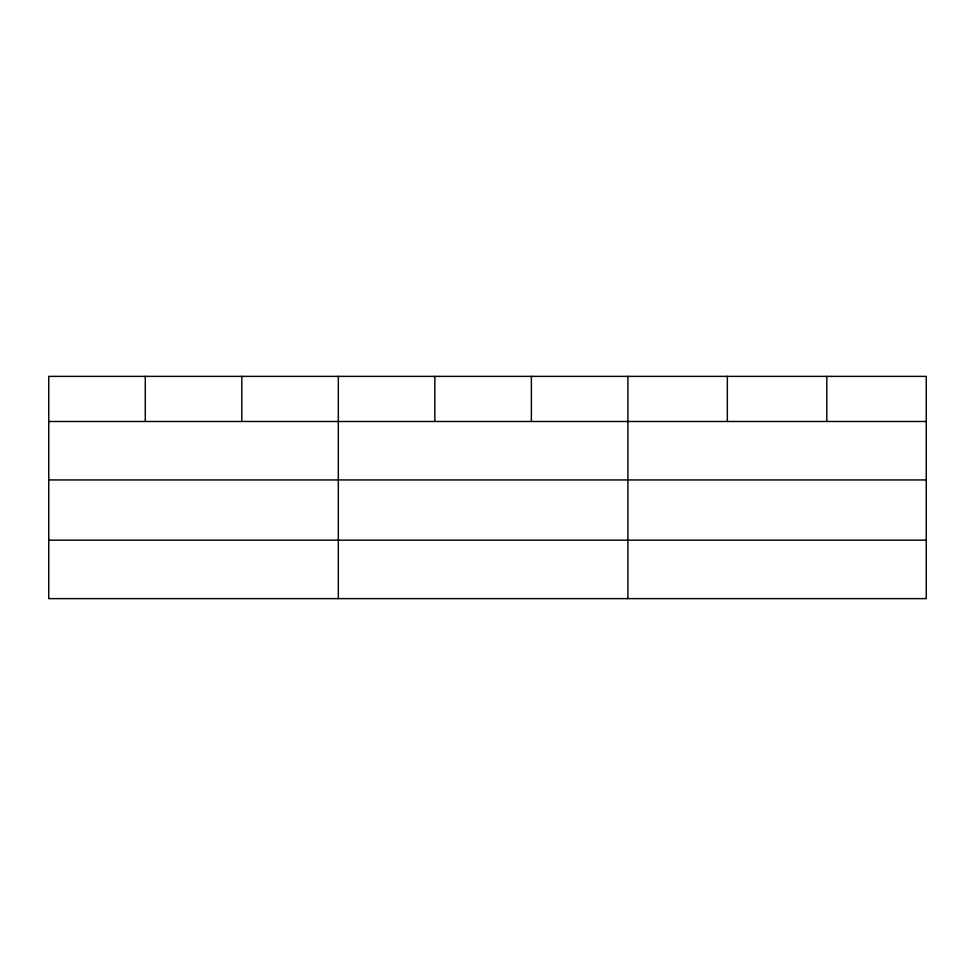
<?xml version="1.0" encoding="UTF-8"?>
<svg xmlns="http://www.w3.org/2000/svg" width="975" height="975" viewBox="0 0 975 975"><rect width="100%" height="100%" fill="white"/><g stroke="black" fill="none" stroke-linecap="round" stroke-linejoin="round"><path stroke-width="1.46" d="M926.25 479.944L926.25 376.374L48.75 376.374L48.75 598.626L926.25 598.626L926.25 479.944L48.75 479.944M48.75 421.48L926.25 421.48M48.75 540.174L926.25 540.174M826.8 376.374L826.8 421.48M727.35 376.374L727.35 421.48M627.9 376.374L627.9 598.626M531.375 376.374L531.375 421.48M434.85 376.374L434.85 421.48M338.325 376.374L338.325 598.626M241.8 376.374L241.8 421.48M145.275 376.374L145.275 421.48"/></g></svg>
